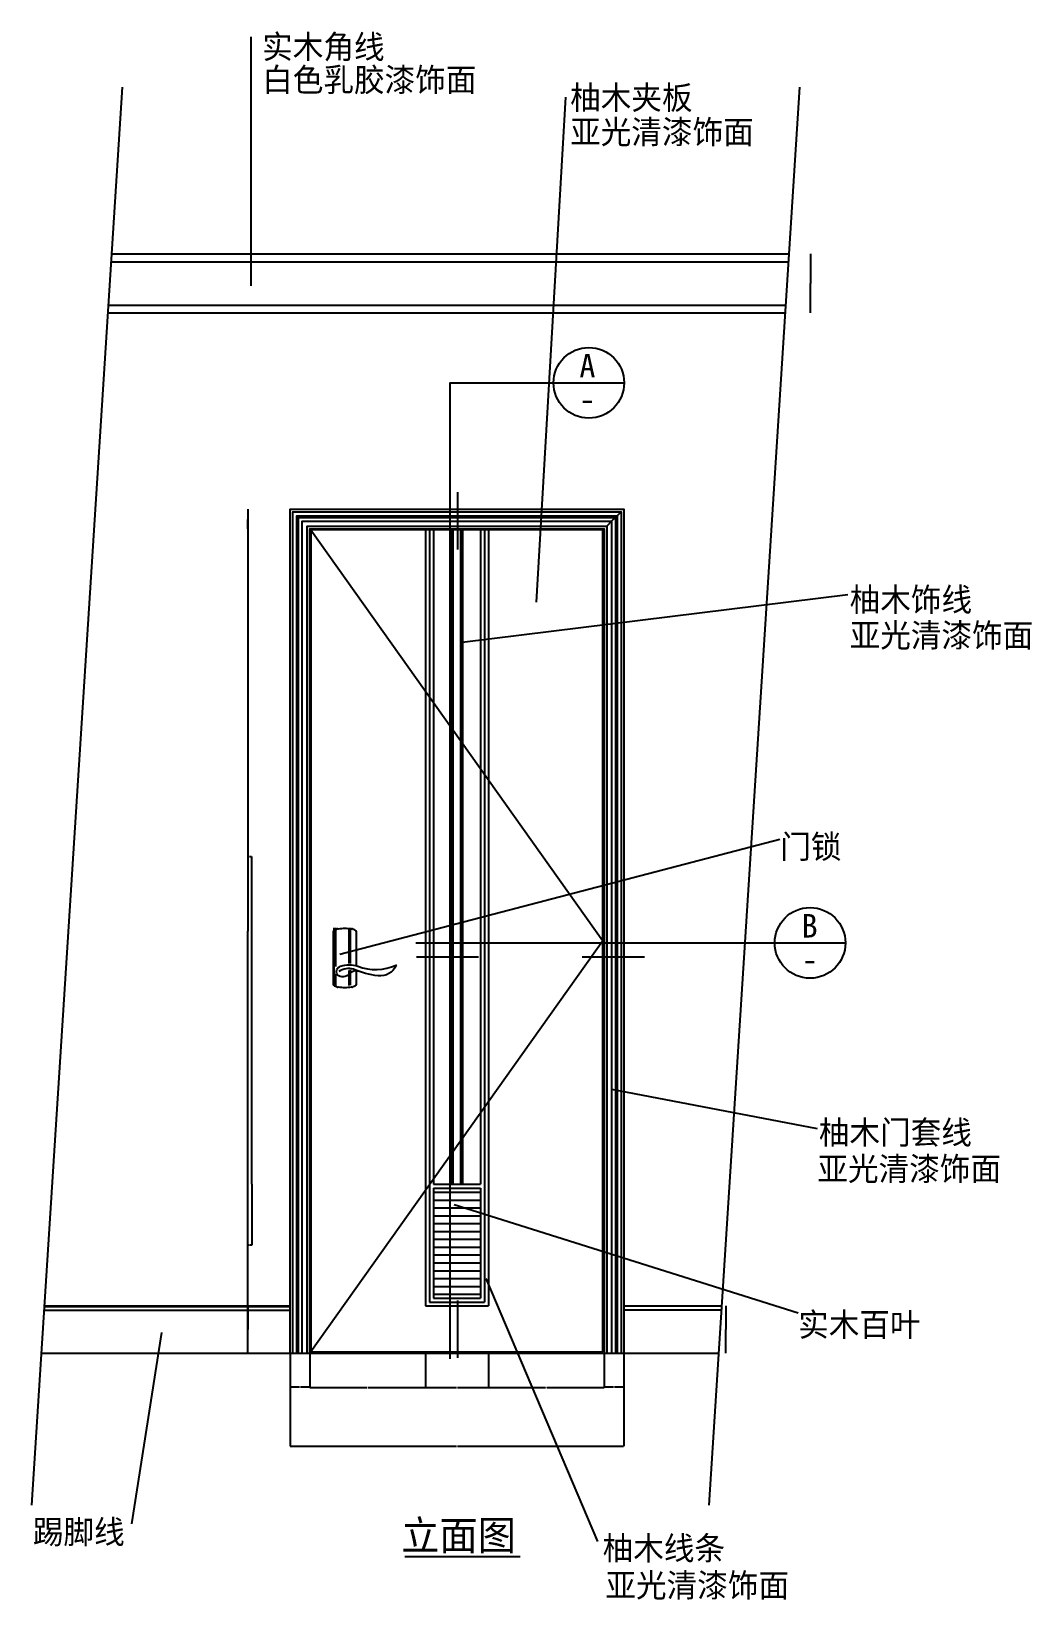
# Model space of a CAD drawing. Header units: metres. Extents: x 233 to 5217, y 341 to 7036.
# Drawn here: x 233 to 2782, y 3041 to 7036 of the extents above; entities that cross this region are included whole.
import ezdxf

# ---------------------------------------------------------------- set-up
doc = ezdxf.new("R2010")
doc.units = ezdxf.units.M
for name, color, linetype in [('2', 2, 'Continuous'), ('3', 3, 'Continuous'), ('4', 4, 'Continuous'), ('7', 7, 'Continuous'), ('BH', 3, 'Continuous'), ('DIM', 3, 'Continuous'), ('TEXT', 3, 'Continuous')]:
    doc.layers.add(name, color=color, linetype=linetype)
doc.dimstyles.get("Standard").update_dxf_attribs({"dimtxt": 2.5, "dimasz": 2.5, "dimexe": 1.25, "dimexo": 0.625, "dimtad": 1, "dimcen": 2.5, "dimazin": 3, "dimtfac": 1, "dimtmove": 0, "dimatfit": 3})

# ---------------------------------------------------------------- blocks, each defined once
blk = doc.blocks.new('*D4')
for p, q in [((784.88, 5818.8), (784.88, 4743.8)), ((784.63, 4743.8), (784.38, 4743.8)), ((784.88, 3668.8), (784.88, 4743.8)), ((784.88, 4743.8), (784.88, 4743.8)), ((785.13, 4743.8), (785.38, 4743.8))]:
    blk.add_line(p, q)
at = {"layer": 'Defpoints'}
for p in [(784.88, 5818.8), (784.88, 4743.8), (784.88, 3668.8)]:
    blk.add_point(p, dxfattribs=at)
at = {"layer": 'BH', "insert": (784.88, 4744.925), "char_height": 1, "attachment_point": 5}
blk.add_mtext('0', dxfattribs=at)
blk = doc.blocks.new('*D5')
for p, q in [((784.88, 5768.8), (784.88, 4933.8)), ((785.13, 4933.8), (788.88, 4933.8)), ((790.88, 4933.8), (794.63, 4933.8)), ((794.88, 4098.8), (794.88, 4933.8))]:
    blk.add_line(p, q)
at = {"layer": 'Defpoints'}
for p in [(784.88, 5768.8), (784.88, 4933.8), (794.88, 4098.8)]:
    blk.add_point(p, dxfattribs=at)
at = {"layer": 'BH', "insert": (789.88, 4933.8), "char_height": 1, "attachment_point": 5}
blk.add_mtext('10', dxfattribs=at)
blk = doc.blocks.new('*D15')
for p, q in [((892.75, 3668.8), (892.75, 3582.75)), ((942.75, 3668.8), (942.75, 3582.75)), ((893, 3582.75), (916.75, 3582.75)), ((918.75, 3582.75), (942.5, 3582.75))]:
    blk.add_line(p, q)
at = {"layer": 'Defpoints'}
for p in [(892.75, 3668.8), (942.75, 3668.8), (892.75, 3582.75)]:
    blk.add_point(p, dxfattribs=at)
at = {"layer": 'BH', "insert": (917.75, 3582.75), "char_height": 1, "attachment_point": 5}
blk.add_mtext('50', dxfattribs=at)
blk = doc.blocks.new('*D16')
for p, q in [((942.75, 3668.8), (942.75, 3580.82)), ((1237.75, 3671.8), (1237.75, 3580.82)), ((943, 3580.82), (1088.75, 3580.82)), ((1091.75, 3580.82), (1237.5, 3580.82))]:
    blk.add_line(p, q)
at = {"layer": 'Defpoints'}
for p in [(942.75, 3668.8), (1237.75, 3671.8), (942.75, 3580.82)]:
    blk.add_point(p, dxfattribs=at)
at = {"layer": 'BH', "insert": (1090.25, 3580.82), "char_height": 1, "attachment_point": 5}
blk.add_mtext('295', dxfattribs=at)
blk = doc.blocks.new('*D17')
for p, q in [((892.75, 3668.8), (892.75, 3431.45)), ((1742.75, 3668.8), (1742.75, 3431.45)), ((893, 3431.45), (1316.25, 3431.45)), ((1319.25, 3431.45), (1742.5, 3431.45))]:
    blk.add_line(p, q)
at = {"layer": 'Defpoints'}
for p in [(892.75, 3668.8), (1742.75, 3668.8), (892.75, 3431.45)]:
    blk.add_point(p, dxfattribs=at)
at = {"layer": 'BH', "insert": (1317.75, 3431.45), "char_height": 1, "attachment_point": 5}
blk.add_mtext('850', dxfattribs=at)
blk = doc.blocks.new('*D18')
for p, q in [((794.88, 4098.8), (794.88, 3943.8)), ((788.88, 3943.8), (784.63, 3943.8)), ((784.88, 3788.8), (784.88, 3943.8)), ((795.13, 3943.8), (790.88, 3943.8))]:
    blk.add_line(p, q)
at = {"layer": 'Defpoints'}
for p in [(794.88, 4098.8), (794.88, 3943.8), (784.88, 3788.8)]:
    blk.add_point(p, dxfattribs=at)
at = {"layer": 'BH', "insert": (789.88, 3943.8), "char_height": 1, "attachment_point": 5}
blk.add_mtext('10', dxfattribs=at)
blk = doc.blocks.new('*D19')
for p, q in [((784.88, 3788.8), (784.88, 3728.8)), ((784.63, 3728.8), (784.38, 3728.8)), ((784.88, 3668.8), (784.88, 3728.8)), ((784.88, 3728.8), (784.88, 3728.8)), ((785.13, 3728.8), (785.38, 3728.8))]:
    blk.add_line(p, q)
at = {"layer": 'Defpoints'}
for p in [(784.88, 3788.8), (784.88, 3728.8), (784.88, 3668.8)]:
    blk.add_point(p, dxfattribs=at)
at = {"layer": 'BH', "insert": (784.88, 3729.925), "char_height": 1, "attachment_point": 5}
blk.add_mtext('0', dxfattribs=at)
blk = doc.blocks.new('*D20')
for p, q in [((1397.75, 3671.8), (1397.75, 3580.82)), ((1692.75, 3668.8), (1692.75, 3580.82)), ((1398, 3580.82), (1543.75, 3580.82)), ((1546.75, 3580.82), (1692.5, 3580.82))]:
    blk.add_line(p, q)
at = {"layer": 'Defpoints'}
for p in [(1397.75, 3671.8), (1692.75, 3668.8), (1397.75, 3580.82)]:
    blk.add_point(p, dxfattribs=at)
at = {"layer": 'BH', "insert": (1545.25, 3580.82), "char_height": 1, "attachment_point": 5}
blk.add_mtext('295', dxfattribs=at)
blk = doc.blocks.new('*D21')
for p, q in [((1237.75, 3671.8), (1237.75, 3580.82)), ((1397.75, 3671.8), (1397.75, 3580.82)), ((1238, 3580.82), (1316.25, 3580.82)), ((1319.25, 3580.82), (1397.5, 3580.82))]:
    blk.add_line(p, q)
at = {"layer": 'Defpoints'}
for p in [(1237.75, 3671.8), (1397.75, 3671.8), (1237.75, 3580.82)]:
    blk.add_point(p, dxfattribs=at)
at = {"layer": 'BH', "insert": (1317.75, 3580.82), "char_height": 1, "attachment_point": 5}
blk.add_mtext('160', dxfattribs=at)
blk = doc.blocks.new('*D22')
for p, q in [((1692.75, 3668.8), (1692.75, 3582.75)), ((1742.75, 3668.8), (1742.75, 3582.75)), ((1693, 3582.75), (1716.75, 3582.75)), ((1718.75, 3582.75), (1742.5, 3582.75))]:
    blk.add_line(p, q)
at = {"layer": 'Defpoints'}
for p in [(1692.75, 3668.8), (1742.75, 3668.8), (1692.75, 3582.75)]:
    blk.add_point(p, dxfattribs=at)
at = {"layer": 'BH', "insert": (1717.75, 3582.75), "char_height": 1, "attachment_point": 5}
blk.add_mtext('50', dxfattribs=at)
blk = doc.blocks.new('*D31')
for p, q in [((2003.13, 3788.8), (2003.13, 3728.8)), ((2002.88, 3728.8), (2002.63, 3728.8)), ((2003.13, 3668.8), (2003.13, 3728.8)), ((2003.13, 3728.8), (2003.13, 3728.8)), ((2003.38, 3728.8), (2003.63, 3728.8))]:
    blk.add_line(p, q)
at = {"layer": 'Defpoints'}
for p in [(2003.13, 3788.8), (2003.13, 3728.8), (2003.13, 3668.8)]:
    blk.add_point(p, dxfattribs=at)
at = {"layer": 'BH', "insert": (2003.13, 3729.925), "char_height": 1, "attachment_point": 5}
blk.add_mtext('0', dxfattribs=at)
blk = doc.blocks.new('*D38')
for p, q in [((784.88, 5818.8), (784.88, 5792.5)), ((784.63, 5792.5), (784.38, 5792.5)), ((784.88, 5768.8), (784.88, 5792.5)), ((784.88, 5792.5), (784.88, 5792.5)), ((785.13, 5792.5), (785.38, 5792.5))]:
    blk.add_line(p, q)
at = {"layer": 'Defpoints'}
for p in [(784.88, 5818.8), (784.88, 5792.5), (784.88, 5768.8)]:
    blk.add_point(p, dxfattribs=at)
at = {"layer": 'BH', "insert": (784.88, 5793.625), "char_height": 1, "attachment_point": 5}
blk.add_mtext('0', dxfattribs=at)
blk = doc.blocks.new('*D39')
for p, q in [((2218.5, 6468.8), (2218.5, 6393.8)), ((2218.25, 6393.8), (2218, 6393.8)), ((2218.5, 6318.8), (2218.5, 6393.8)), ((2218.5, 6393.8), (2218.5, 6393.8)), ((2218.75, 6393.8), (2219, 6393.8))]:
    blk.add_line(p, q)
at = {"layer": 'Defpoints'}
for p in [(2218.5, 6468.8), (2218.5, 6393.8), (2218.5, 6318.8)]:
    blk.add_point(p, dxfattribs=at)
at = {"layer": 'DIM', "insert": (2218.5, 6394.925), "char_height": 1, "attachment_point": 5}
blk.add_mtext('0', dxfattribs=at)

msp = doc.modelspace()

# ---------------------------------------------------------------- linework, layer by layer
at = {"layer": '2'}
msp.add_line((258.15, 3668.8), (1984.23, 3668.8), dxfattribs=at)
at = {"layer": '3'}
for p, q in [((1302.75, 4098.8), (1302.75, 5765.8)), ((1307.75, 4098.8), (1307.75, 5765.8)), ((1327.75, 4098.8), (1327.75, 5765.8)), ((1332.75, 4098.8), (1332.75, 5765.8)), ((1003.96, 4751.84), (1003.96, 4606.08)), ((1007.96, 4752.42), (1007.96, 4654.09)), ((1041.96, 4752.42), (1041.96, 4661.35)), ((1045.96, 4751.84), (1045.96, 4660.91)), ((1007.96, 4634.67), (1007.96, 4605.5)), ((1041.96, 4643.11), (1041.96, 4605.5)), ((1045.96, 4644.81), (1045.96, 4606.08)), ((1257.75, 4078.8), (1377.75, 4078.8)), ((1257.75, 4058.8), (1377.75, 4058.8)), ((1257.75, 4038.8), (1377.75, 4038.8)), ((1257.75, 4018.8), (1377.75, 4018.8)), ((1257.75, 3998.8), (1377.75, 3998.8)), ((1257.75, 3978.8), (1377.75, 3978.8)), ((1257.75, 3958.8), (1377.75, 3958.8)), ((1257.75, 3938.8), (1377.75, 3938.8)), ((1257.75, 3918.8), (1377.75, 3918.8)), ((1257.75, 3898.8), (1377.75, 3898.8)), ((1257.75, 3878.8), (1377.75, 3878.8)), ((1257.75, 3858.8), (1377.75, 3858.8)), ((1257.75, 3838.8), (1377.75, 3838.8)), ((1257.75, 3818.8), (1377.75, 3818.8)), ((265.12, 3777.8), (892.75, 3777.8)), ((265.82, 3788.8), (892.75, 3788.8)), ((1742.75, 3778.8), (1991.27, 3778.8))]:
    msp.add_line(p, q, dxfattribs=at)
for points in [[(435.89, 6448.8), (2161.97, 6448.8)], [(428.85, 6338.8), (2154.94, 6338.8)], [(909.75, 3668.8), (909.75, 5801.8), (1725.75, 5801.8), (1725.75, 3668.8)], [(913.75, 3668.8), (913.75, 5797.8), (1721.75, 5797.8), (1721.75, 3668.8)], [(923.75, 3668.8), (923.75, 5787.8), (1711.75, 5787.8), (1711.75, 3668.8)]]:
    msp.add_lwpolyline(points, dxfattribs=at)
at = {"layer": '4'}
for p, q in [((945.75, 5765.8), (1689.75, 4718.8)), ((1257.75, 5765.8), (1257.75, 4098.8)), ((1377.75, 5765.8), (1377.75, 4098.8)), ((1689.75, 4718.8), (945.75, 3671.8)), ((1257.75, 4098.8), (1377.75, 4098.8)), ((265.76, 3787.8), (892.75, 3787.8)), ((1742.75, 3788.8), (1991.91, 3788.8))]:
    msp.add_line(p, q, dxfattribs=at)
for points in [[(437.17, 6468.8), (2163.25, 6468.8)], [(427.58, 6318.8), (2153.66, 6318.8)], [(892.75, 3668.8), (892.75, 5818.8), (1742.75, 5818.8), (1742.75, 3668.8)], [(942.75, 3668.8), (942.75, 5768.8), (1692.75, 5768.8), (1692.75, 3668.8)]]:
    msp.add_lwpolyline(points, dxfattribs=at)
at = {"layer": '7'}
for p, q in [((1721.75, 5797.8), (1711.75, 5787.8)), ((1735.75, 5811.8), (1725.75, 5801.8)), ((1237.75, 5765.8), (1237.75, 3788.8)), ((1247.75, 5765.8), (1247.75, 3798.8)), ((1387.75, 5765.8), (1387.75, 3798.8)), ((1397.75, 5765.8), (1397.75, 3788.8)), ((1711.75, 5787.8), (1699.75, 5775.8)), ((1257.75, 4088.8), (1257.75, 3808.8)), ((1257.75, 4088.8), (1377.75, 4088.8)), ((1377.75, 4088.8), (1377.75, 3808.8)), ((1247.75, 3798.8), (1387.75, 3798.8)), ((1257.75, 3808.8), (1377.75, 3808.8)), ((1237.75, 3788.8), (1397.75, 3788.8))]:
    msp.add_line(p, q, dxfattribs=at)
for points in [[(899.75, 3668.8), (899.75, 5811.8), (1735.75, 5811.8), (1735.75, 3668.8)], [(935.75, 3668.8), (935.75, 5775.8), (1699.75, 5775.8), (1699.75, 3668.8)]]:
    msp.add_lwpolyline(points, dxfattribs=at)
msp.add_lwpolyline([(1689.75, 3671.8), (1689.75, 5765.8), (945.75, 5765.8), (945.75, 3671.8)], close=True, dxfattribs=at)
for points in [[(1062.05, 4655.47), (1062.05, 4741.94, 0.32), (1058.72, 4746.65, 0.02), (1053.05, 4748.3, 0.5), (1049.05, 4748.88, 0.09), (1015.05, 4748.88, 0.5), (1011.05, 4748.3, 0.02), (1005.39, 4746.65, 0.32), (1002.05, 4741.94), (1002.05, 4608.89, 0.32), (1005.39, 4604.18, 0.02), (1011.05, 4602.54, 0.5), (1015.05, 4601.96, 0.09), (1049.05, 4601.96, 0.5), (1053.05, 4602.54, 0.02), (1058.72, 4604.18, 0.32), (1062.05, 4608.89), (1062.05, 4642.29)], [(1068.23, 4640.91, 0.3), (1043.57, 4635.44, -0.45), (1013.26, 4632.63, -0.51), (1021.3, 4654.16, -0.17), (1065.44, 4654.41, 0.2), (1162.84, 4657.23, -0.35), (1116.68, 4630.01, -0.08), (1053.98, 4646.78, 0.21), (1017.05, 4641.05)]]:
    msp.add_lwpolyline(points, format="xyb", dxfattribs=at)
at = {"layer": 'BH'}
for p, q in [((464.34, 6893.8), (233.36, 3281.13)), ((2190.42, 6893.8), (1959.45, 3281.13))]:
    msp.add_line(p, q, dxfattribs=at)
at = {"layer": 'DIM'}
msp.add_line((1212.6, 4713.77), (2127.44, 4713.77), dxfattribs=at)
for points in [[(1300.05, 3654.54), (1300.05, 6140.3), (1563.67, 6140.3)], [(1563.79, 6140.6), (1743.79, 6140.6)], [(1320.05, 5716.04), (1320.05, 5862.14)], [(1215.09, 4677.94), (1372.71, 4677.94)], [(1636.6, 4677.94), (1795.7, 4677.94)], [(2127.44, 4713.77), (2307.44, 4713.77)], [(1320.05, 3656.36), (1320.05, 3802.46)]]:
    msp.add_lwpolyline(points, dxfattribs=at)
for centre in [(1653.79, 6140.6), (2217.44, 4713.77)]:
    msp.add_circle(centre, 90, dxfattribs=at)
at = {"layer": 'TEXT'}
msp.add_line((1184.76, 3150.81), (1478.63, 3150.81), dxfattribs=at)

# ---------------------------------------------------------------- texts
at = {"layer": 'BH'}
for s, p in [('实木角线', (821.41, 6966.62)), ('白色乳胶漆饰面', (821.41, 6882.62)), ('柚木夹板', (1606.13, 6837.17)), ('亚光清漆饰面', (1606.13, 6749.64)), ('柚木饰线', (2318.29, 5558.47)), ('亚光清漆饰面', (2318.29, 5467.42)), ('柚木门套线', (2239.78, 4200.94)), ('亚光清漆饰面', (2236.11, 4108.3)), ('踢脚线', (237.18, 3183.31)), ('柚木线条', (1688.88, 3141.9)), ('亚光清漆饰面', (1695.94, 3047.31))]:
    msp.add_text(s, height=60, dxfattribs=at).set_placement(p)
at = {"layer": 'BH', "char_height": 60, "attachment_point": 1}
for s, insert in [('门锁', (2141.54, 4989.13)), ('实木百叶', (2187.17, 3771.32))]:
    msp.add_mtext(s, dxfattribs=dict(at, insert=insert))
at = {"layer": 'DIM'}
for s, p in [('A', (1629.72, 6154.2)), ('-', (1629.56, 6069.32)), ('B', (2196.04, 4727.37)), ('-', (2196.35, 4641.39))]:
    msp.add_text(s, height=60, dxfattribs=at).set_placement(p)
at = {"layer": 'TEXT'}
msp.add_text('立面图', height=75, dxfattribs=at).set_placement((1175.56, 3167.07))

# ---------------------------------------------------------------- dimensions: what is measured, and where the dimension line sits
at = {"layer": 'BH'}
for base, p1, p2, picture, middle in [((784.88, 4743.8), (784.88, 5818.8), (784.88, 3668.8), '*D4', (784.88, 4744.925)), ((784.88, 5792.5), (784.88, 5818.8), (784.88, 5768.8), '*D38', (784.88, 5793.625)), ((784.88, 4933.8), (784.88, 5768.8), (794.88, 4098.8), '*D5', (789.88, 4933.8)), ((794.88, 3943.8), (794.88, 4098.8), (784.88, 3788.8), '*D18', (789.88, 3943.8)), ((784.88, 3728.8), (784.88, 3788.8), (784.88, 3668.8), '*D19', (784.88, 3729.925)), ((2003.13, 3728.8), (2003.13, 3788.8), (2003.13, 3668.8), '*D31', (2003.13, 3729.925)), ((892.75, 3582.75), (892.75, 3668.8), (942.75, 3668.8), '*D15', (917.75, 3582.75)), ((892.75, 3431.45), (892.75, 3668.8), (1742.75, 3668.8), '*D17', (1317.75, 3431.45)), ((942.75, 3580.82), (942.75, 3668.8), (1237.75, 3671.8), '*D16', (1090.25, 3580.82)), ((1237.75, 3580.82), (1237.75, 3671.8), (1397.75, 3671.8), '*D21', (1317.75, 3580.82)), ((1397.75, 3580.82), (1397.75, 3671.8), (1692.75, 3668.8), '*D20', (1545.25, 3580.82)), ((1692.75, 3582.75), (1692.75, 3668.8), (1742.75, 3668.8), '*D22', (1717.75, 3582.75))]:
    dim = msp.add_linear_dim(base=base, p1=p1, p2=p2, dimstyle='Standard', dxfattribs=at)
    dim.commit()
    dim.dimension.update_dxf_attribs({"geometry": picture, "text_midpoint": middle})
at = {"layer": 'DIM'}
dim = msp.add_linear_dim(base=(2218.5, 6393.8), p1=(2218.5, 6318.8), p2=(2218.5, 6468.8), dimstyle='Standard', dxfattribs=at)
dim.commit()
dim.dimension.update_dxf_attribs({"geometry": '*D39', "text_midpoint": (2218.5, 6394.925)})

# ---------------------------------------------------------------- leaders
at = {"layer": 'BH'}
for points in [[(793.43, 6387.43), (793.43, 7022.28)], [(565, 3721.66), (488.88, 3233.91)]]:
    msp.add_leader(points, dimstyle='Standard', dxfattribs=at)
at = {"layer": 'DIM'}
for points in [[(1520.77, 5581.66), (1595.41, 6868.67)], [(1330.98, 5479.72), (2313.64, 5601.39)], [(1019.3, 4685.07), (2140.83, 4978.32)], [(1711.75, 4341.55), (2235.25, 4240.87)], [(1310.82, 4047.13), (2186.94, 3771.32)], [(1391.12, 3858.8), (1675.74, 3189.06)]]:
    msp.add_leader(points, dimstyle='Standard', dxfattribs=at)

doc.saveas('drawing.dxf')
